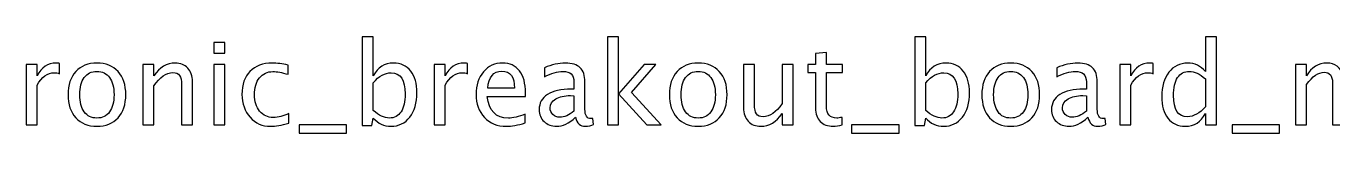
# Model space of a CAD drawing. Header units: centimetres. Extents: x -67 to 67, y -62 to 59.
# Drawn here: x -39.92 to -15.69, y -35.39 to -33.61 of the extents above; entities that cross this region are included whole.
import ezdxf

# ---------------------------------------------------------------- set-up
doc = ezdxf.new("R2010")
doc.units = ezdxf.units.CM
doc.header["$MEASUREMENT"] = 0
doc.layers.add('Layer 1', color=7, linetype='Continuous')

msp = doc.modelspace()

# ---------------------------------------------------------------- linework, layer by layer
at = {"layer": 'Layer 1'}
for points, knots in [([(-33.68805, -35.25072), (-33.68805, -35.25072), (-33.68805, -33.60607), (-33.68805, -33.60607), (-33.68805, -33.60607), (-33.68805, -33.60607), (-33.48485, -33.60607), (-33.48485, -33.60607), (-33.48485, -33.60607), (-33.48485, -33.60607), (-33.48485, -34.3282), (-33.48485, -34.3282), (-33.48485, -34.3282), (-33.40159, -34.17122), (-33.27636, -34.0929), (-33.10949, -34.0929), (-33.10949, -34.0929), (-32.97438, -34.0929), (-32.86819, -34.14194), (-32.79058, -34.24036), (-32.79058, -34.24036), (-32.71297, -34.33879), (-32.67416, -34.4732), (-32.67416, -34.64359), (-32.67416, -34.64359), (-32.67416, -34.82915), (-32.71826, -34.97908), (-32.8061, -35.09268), (-32.8061, -35.09268), (-32.89395, -35.20662), (-33.00966, -35.26342), (-33.15288, -35.26342), (-33.15288, -35.26342), (-33.28588, -35.26342), (-33.39665, -35.21262), (-33.48485, -35.11067), (-33.48485, -35.11067), (-33.48485, -35.11067), (-33.50954, -35.25072), (-33.50954, -35.25072), (-33.50954, -35.25072), (-33.50954, -35.25072), (-33.68805, -35.25072), (-33.68805, -35.25072)], [0, 0, 0, 0, 0.08333333, 0.08333333, 0.08333333, 0.08333333, 0.16666667, 0.16666667, 0.16666667, 0.16666667, 0.25, 0.25, 0.25, 0.25, 0.33333333, 0.33333333, 0.33333333, 0.33333333, 0.41666667, 0.41666667, 0.41666667, 0.41666667, 0.5, 0.5, 0.5, 0.5, 0.58333333, 0.58333333, 0.58333333, 0.58333333, 0.66666667, 0.66666667, 0.66666667, 0.66666667, 0.75, 0.75, 0.75, 0.75, 0.83333333, 0.83333333, 0.83333333, 0.83333333, 1, 1, 1, 1]), ([(-29.1418, -35.23802), (-29.1418, -35.23802), (-29.1418, -33.60607), (-29.1418, -33.60607), (-29.1418, -33.60607), (-29.1418, -33.60607), (-28.9386, -33.60607), (-28.9386, -33.60607), (-28.9386, -33.60607), (-28.9386, -33.60607), (-28.9386, -34.66052), (-28.9386, -34.66052), (-28.9386, -34.66052), (-28.9386, -34.66052), (-28.46235, -34.11618), (-28.46235, -34.11618), (-28.46235, -34.11618), (-28.46235, -34.11618), (-28.24292, -34.11618), (-28.24292, -34.11618), (-28.24292, -34.11618), (-28.24292, -34.11618), (-28.698, -34.63971), (-28.698, -34.63971), (-28.698, -34.63971), (-28.698, -34.63971), (-28.14767, -35.23802), (-28.14767, -35.23802), (-28.14767, -35.23802), (-28.14767, -35.23802), (-28.40943, -35.23802), (-28.40943, -35.23802), (-28.40943, -35.23802), (-28.40943, -35.23802), (-28.9386, -34.66264), (-28.9386, -34.66264), (-28.9386, -34.66264), (-28.9386, -34.66264), (-28.9386, -35.23802), (-28.9386, -35.23802), (-28.9386, -35.23802), (-28.9386, -35.23802), (-29.1418, -35.23802), (-29.1418, -35.23802)], [0, 0, 0, 0, 0.08333333, 0.08333333, 0.08333333, 0.08333333, 0.16666667, 0.16666667, 0.16666667, 0.16666667, 0.25, 0.25, 0.25, 0.25, 0.33333333, 0.33333333, 0.33333333, 0.33333333, 0.41666667, 0.41666667, 0.41666667, 0.41666667, 0.5, 0.5, 0.5, 0.5, 0.58333333, 0.58333333, 0.58333333, 0.58333333, 0.66666667, 0.66666667, 0.66666667, 0.66666667, 0.75, 0.75, 0.75, 0.75, 0.83333333, 0.83333333, 0.83333333, 0.83333333, 1, 1, 1, 1]), ([(-23.44055, -35.25072), (-23.44055, -35.25072), (-23.44055, -33.60607), (-23.44055, -33.60607), (-23.44055, -33.60607), (-23.44055, -33.60607), (-23.23735, -33.60607), (-23.23735, -33.60607), (-23.23735, -33.60607), (-23.23735, -33.60607), (-23.23735, -34.3282), (-23.23735, -34.3282), (-23.23735, -34.3282), (-23.15409, -34.17122), (-23.02886, -34.0929), (-22.86199, -34.0929), (-22.86199, -34.0929), (-22.72688, -34.0929), (-22.62069, -34.14194), (-22.54308, -34.24036), (-22.54308, -34.24036), (-22.46547, -34.33879), (-22.42666, -34.4732), (-22.42666, -34.64359), (-22.42666, -34.64359), (-22.42666, -34.82915), (-22.47076, -34.97908), (-22.5586, -35.09268), (-22.5586, -35.09268), (-22.64645, -35.20662), (-22.76216, -35.26342), (-22.90538, -35.26342), (-22.90538, -35.26342), (-23.03838, -35.26342), (-23.14915, -35.21262), (-23.23735, -35.11067), (-23.23735, -35.11067), (-23.23735, -35.11067), (-23.26204, -35.25072), (-23.26204, -35.25072), (-23.26204, -35.25072), (-23.26204, -35.25072), (-23.44055, -35.25072), (-23.44055, -35.25072)], [0, 0, 0, 0, 0.08333333, 0.08333333, 0.08333333, 0.08333333, 0.16666667, 0.16666667, 0.16666667, 0.16666667, 0.25, 0.25, 0.25, 0.25, 0.33333333, 0.33333333, 0.33333333, 0.33333333, 0.41666667, 0.41666667, 0.41666667, 0.41666667, 0.5, 0.5, 0.5, 0.5, 0.58333333, 0.58333333, 0.58333333, 0.58333333, 0.66666667, 0.66666667, 0.66666667, 0.66666667, 0.75, 0.75, 0.75, 0.75, 0.83333333, 0.83333333, 0.83333333, 0.83333333, 1, 1, 1, 1]), ([(-18.05152, -35.23802), (-18.05152, -35.23802), (-18.05152, -35.02741), (-18.05152, -35.02741), (-18.05152, -35.02741), (-18.13442, -35.18475), (-18.2593, -35.26342), (-18.42617, -35.26342), (-18.42617, -35.26342), (-18.56163, -35.26342), (-18.66817, -35.21438), (-18.74578, -35.11596), (-18.74578, -35.11596), (-18.82339, -35.01753), (-18.8622, -34.88312), (-18.8622, -34.71273), (-18.8622, -34.71273), (-18.8622, -34.52647), (-18.8181, -34.37654), (-18.73026, -34.26294), (-18.73026, -34.26294), (-18.64207, -34.1497), (-18.52635, -34.0929), (-18.38277, -34.0929), (-18.38277, -34.0929), (-18.24978, -34.0929), (-18.139, -34.1437), (-18.05152, -34.24565), (-18.05152, -34.24565), (-18.05152, -34.24565), (-18.05152, -33.60607), (-18.05152, -33.60607), (-18.05152, -33.60607), (-18.05152, -33.60607), (-17.84831, -33.60607), (-17.84831, -33.60607), (-17.84831, -33.60607), (-17.84831, -33.60607), (-17.84831, -35.23802), (-17.84831, -35.23802), (-17.84831, -35.23802), (-17.84831, -35.23802), (-18.05152, -35.23802), (-18.05152, -35.23802)], [0, 0, 0, 0, 0.08333333, 0.08333333, 0.08333333, 0.08333333, 0.16666667, 0.16666667, 0.16666667, 0.16666667, 0.25, 0.25, 0.25, 0.25, 0.33333333, 0.33333333, 0.33333333, 0.33333333, 0.41666667, 0.41666667, 0.41666667, 0.41666667, 0.5, 0.5, 0.5, 0.5, 0.58333333, 0.58333333, 0.58333333, 0.58333333, 0.66666667, 0.66666667, 0.66666667, 0.66666667, 0.75, 0.75, 0.75, 0.75, 0.83333333, 0.83333333, 0.83333333, 0.83333333, 1, 1, 1, 1]), ([(-36.4422, -33.91087), (-36.4422, -33.91087), (-36.4422, -33.70767), (-36.4422, -33.70767), (-36.4422, -33.70767), (-36.4422, -33.70767), (-36.239, -33.70767), (-36.239, -33.70767), (-36.239, -33.70767), (-36.239, -33.70767), (-36.239, -33.91087), (-36.239, -33.91087), (-36.239, -33.91087), (-36.239, -33.91087), (-36.4422, -33.91087), (-36.4422, -33.91087)], [0, 0, 0, 0, 0.2, 0.2, 0.2, 0.2, 0.4, 0.4, 0.4, 0.4, 0.6, 0.6, 0.6, 0.6, 1, 1, 1, 1]), ([(-24.78887, -35.23767), (-24.85166, -35.25495), (-24.90634, -35.26342), (-24.95256, -35.26342), (-24.95256, -35.26342), (-25.05627, -35.26342), (-25.13706, -35.23379), (-25.19492, -35.17452), (-25.19492, -35.17452), (-25.25313, -35.11525), (-25.28205, -35.03306), (-25.28205, -34.92758), (-25.28205, -34.92758), (-25.28205, -34.92758), (-25.28205, -34.26859), (-25.28205, -34.26859), (-25.28205, -34.26859), (-25.28205, -34.26859), (-25.42246, -34.26859), (-25.42246, -34.26859), (-25.42246, -34.26859), (-25.42246, -34.26859), (-25.42246, -34.11618), (-25.42246, -34.11618), (-25.42246, -34.11618), (-25.42246, -34.11618), (-25.28205, -34.11618), (-25.28205, -34.11618), (-25.28205, -34.11618), (-25.28205, -34.11618), (-25.28205, -33.91334), (-25.28205, -33.91334), (-25.28205, -33.91334), (-25.28205, -33.91334), (-25.07885, -33.89393), (-25.07885, -33.89393), (-25.07885, -33.89393), (-25.07885, -33.89393), (-25.07885, -34.11618), (-25.07885, -34.11618), (-25.07885, -34.11618), (-25.07885, -34.11618), (-24.78464, -34.11618), (-24.78464, -34.11618), (-24.78464, -34.11618), (-24.78464, -34.11618), (-24.78464, -34.26859), (-24.78464, -34.26859), (-24.78464, -34.26859), (-24.78464, -34.26859), (-25.07885, -34.26859), (-25.07885, -34.26859), (-25.07885, -34.26859), (-25.07885, -34.26859), (-25.07885, -34.89089), (-25.07885, -34.89089), (-25.07885, -34.89089), (-25.07885, -35.03764), (-25.015, -35.11102), (-24.88765, -35.11102), (-24.88765, -35.11102), (-24.86048, -35.11102), (-24.82767, -35.10643), (-24.78887, -35.09761), (-24.78887, -35.09761), (-24.78887, -35.09761), (-24.78887, -35.23767), (-24.78887, -35.23767)], [0, 0, 0, 0, 0.05555556, 0.05555556, 0.05555556, 0.05555556, 0.11111111, 0.11111111, 0.11111111, 0.11111111, 0.16666667, 0.16666667, 0.16666667, 0.16666667, 0.22222222, 0.22222222, 0.22222222, 0.22222222, 0.27777778, 0.27777778, 0.27777778, 0.27777778, 0.33333333, 0.33333333, 0.33333333, 0.33333333, 0.38888889, 0.38888889, 0.38888889, 0.38888889, 0.44444444, 0.44444444, 0.44444444, 0.44444444, 0.5, 0.5, 0.5, 0.5, 0.55555556, 0.55555556, 0.55555556, 0.55555556, 0.61111111, 0.61111111, 0.61111111, 0.61111111, 0.66666667, 0.66666667, 0.66666667, 0.66666667, 0.72222222, 0.72222222, 0.72222222, 0.72222222, 0.77777778, 0.77777778, 0.77777778, 0.77777778, 0.83333333, 0.83333333, 0.83333333, 0.83333333, 0.88888889, 0.88888889, 0.88888889, 0.88888889, 1, 1, 1, 1]), ([(-39.92236, -35.23802), (-39.92236, -35.23802), (-39.92236, -34.11618), (-39.92236, -34.11618), (-39.92236, -34.11618), (-39.92236, -34.11618), (-39.71916, -34.11618), (-39.71916, -34.11618), (-39.71916, -34.11618), (-39.71916, -34.11618), (-39.71916, -34.3282), (-39.71916, -34.3282), (-39.71916, -34.3282), (-39.63837, -34.17122), (-39.52125, -34.0929), (-39.36744, -34.0929), (-39.36744, -34.0929), (-39.34663, -34.0929), (-39.32475, -34.09467), (-39.30218, -34.09819), (-39.30218, -34.09819), (-39.30218, -34.09819), (-39.30218, -34.28834), (-39.30218, -34.28834), (-39.30218, -34.28834), (-39.33745, -34.2767), (-39.3685, -34.2707), (-39.39531, -34.2707), (-39.39531, -34.2707), (-39.52443, -34.2707), (-39.63238, -34.3469), (-39.71916, -34.49965), (-39.71916, -34.49965), (-39.71916, -34.49965), (-39.71916, -35.23802), (-39.71916, -35.23802), (-39.71916, -35.23802), (-39.71916, -35.23802), (-39.92236, -35.23802), (-39.92236, -35.23802)], [0, 0, 0, 0, 0.09090909, 0.09090909, 0.09090909, 0.09090909, 0.18181818, 0.18181818, 0.18181818, 0.18181818, 0.27272727, 0.27272727, 0.27272727, 0.27272727, 0.36363636, 0.36363636, 0.36363636, 0.36363636, 0.45454545, 0.45454545, 0.45454545, 0.45454545, 0.54545455, 0.54545455, 0.54545455, 0.54545455, 0.63636364, 0.63636364, 0.63636364, 0.63636364, 0.72727273, 0.72727273, 0.72727273, 0.72727273, 0.81818182, 0.81818182, 0.81818182, 0.81818182, 1, 1, 1, 1]), ([(-38.60967, -35.26342), (-38.77442, -35.26342), (-38.90495, -35.21086), (-39.0009, -35.10573), (-39.0009, -35.10573), (-39.09721, -35.0006), (-39.14519, -34.85772), (-39.14519, -34.67746), (-39.14519, -34.67746), (-39.14519, -34.49754), (-39.09721, -34.35502), (-39.0009, -34.25024), (-39.0009, -34.25024), (-38.90495, -34.14547), (-38.77442, -34.0929), (-38.60967, -34.0929), (-38.60967, -34.0929), (-38.44492, -34.0929), (-38.3144, -34.14547), (-38.21844, -34.25024), (-38.21844, -34.25024), (-38.12213, -34.35502), (-38.07415, -34.49754), (-38.07415, -34.67746), (-38.07415, -34.67746), (-38.07415, -34.85772), (-38.12213, -35.0006), (-38.21844, -35.10573), (-38.21844, -35.10573), (-38.3144, -35.21086), (-38.44492, -35.26342), (-38.60967, -35.26342)], [0, 0, 0, 0, 0.11111111, 0.11111111, 0.11111111, 0.11111111, 0.22222222, 0.22222222, 0.22222222, 0.22222222, 0.33333333, 0.33333333, 0.33333333, 0.33333333, 0.44444444, 0.44444444, 0.44444444, 0.44444444, 0.55555556, 0.55555556, 0.55555556, 0.55555556, 0.66666667, 0.66666667, 0.66666667, 0.66666667, 0.77777778, 0.77777778, 0.77777778, 0.77777778, 1, 1, 1, 1]), ([(-37.75595, -35.23802), (-37.75595, -35.23802), (-37.75595, -34.11618), (-37.75595, -34.11618), (-37.75595, -34.11618), (-37.75595, -34.11618), (-37.55275, -34.11618), (-37.55275, -34.11618), (-37.55275, -34.11618), (-37.55275, -34.11618), (-37.55275, -34.3282), (-37.55275, -34.3282), (-37.55275, -34.3282), (-37.44515, -34.17122), (-37.31321, -34.0929), (-37.15728, -34.0929), (-37.15728, -34.0929), (-37.05921, -34.0929), (-36.98125, -34.12359), (-36.92375, -34.18533), (-36.92375, -34.18533), (-36.86624, -34.24671), (-36.83731, -34.32962), (-36.83731, -34.43333), (-36.83731, -34.43333), (-36.83731, -34.43333), (-36.83731, -35.23802), (-36.83731, -35.23802), (-36.83731, -35.23802), (-36.83731, -35.23802), (-37.04052, -35.23802), (-37.04052, -35.23802), (-37.04052, -35.23802), (-37.04052, -35.23802), (-37.04052, -34.49965), (-37.04052, -34.49965), (-37.04052, -34.49965), (-37.04052, -34.4164), (-37.05286, -34.35713), (-37.0772, -34.32185), (-37.0772, -34.32185), (-37.1019, -34.28622), (-37.14247, -34.26859), (-37.19927, -34.26859), (-37.19927, -34.26859), (-37.32415, -34.26859), (-37.44198, -34.35008), (-37.55275, -34.51306), (-37.55275, -34.51306), (-37.55275, -34.51306), (-37.55275, -35.23802), (-37.55275, -35.23802), (-37.55275, -35.23802), (-37.55275, -35.23802), (-37.75595, -35.23802), (-37.75595, -35.23802)], [0, 0, 0, 0, 0.06666667, 0.06666667, 0.06666667, 0.06666667, 0.13333333, 0.13333333, 0.13333333, 0.13333333, 0.2, 0.2, 0.2, 0.2, 0.26666667, 0.26666667, 0.26666667, 0.26666667, 0.33333333, 0.33333333, 0.33333333, 0.33333333, 0.4, 0.4, 0.4, 0.4, 0.46666667, 0.46666667, 0.46666667, 0.46666667, 0.53333333, 0.53333333, 0.53333333, 0.53333333, 0.6, 0.6, 0.6, 0.6, 0.66666667, 0.66666667, 0.66666667, 0.66666667, 0.73333333, 0.73333333, 0.73333333, 0.73333333, 0.8, 0.8, 0.8, 0.8, 0.86666667, 0.86666667, 0.86666667, 0.86666667, 1, 1, 1, 1]), ([(-36.4422, -35.23802), (-36.4422, -35.23802), (-36.4422, -34.11618), (-36.4422, -34.11618), (-36.4422, -34.11618), (-36.4422, -34.11618), (-36.239, -34.11618), (-36.239, -34.11618), (-36.239, -34.11618), (-36.239, -34.11618), (-36.239, -35.23802), (-36.239, -35.23802), (-36.239, -35.23802), (-36.239, -35.23802), (-36.4422, -35.23802), (-36.4422, -35.23802)], [0, 0, 0, 0, 0.2, 0.2, 0.2, 0.2, 0.4, 0.4, 0.4, 0.4, 0.6, 0.6, 0.6, 0.6, 1, 1, 1, 1]), ([(-35.05155, -35.20415), (-35.18313, -35.24366), (-35.29673, -35.26342), (-35.39233, -35.26342), (-35.39233, -35.26342), (-35.54402, -35.26342), (-35.66961, -35.20733), (-35.76945, -35.0955), (-35.76945, -35.0955), (-35.86929, -34.98331), (-35.91938, -34.84185), (-35.91938, -34.67146), (-35.91938, -34.67146), (-35.91938, -34.48942), (-35.86999, -34.34725), (-35.77121, -34.24565), (-35.77121, -34.24565), (-35.67243, -34.1437), (-35.5345, -34.0929), (-35.3574, -34.0929), (-35.3574, -34.0929), (-35.27027, -34.0929), (-35.1722, -34.1049), (-35.06425, -34.12888), (-35.06425, -34.12888), (-35.06425, -34.12888), (-35.06425, -34.30034), (-35.06425, -34.30034), (-35.06425, -34.30034), (-35.1789, -34.26647), (-35.27238, -34.24954), (-35.34435, -34.24954), (-35.34435, -34.24954), (-35.44877, -34.24954), (-35.53238, -34.28869), (-35.59482, -34.36666), (-35.59482, -34.36666), (-35.65727, -34.44462), (-35.68866, -34.54869), (-35.68866, -34.67851), (-35.68866, -34.67851), (-35.68866, -34.80446), (-35.65621, -34.90606), (-35.59165, -34.98402), (-35.59165, -34.98402), (-35.52709, -35.06163), (-35.44278, -35.10044), (-35.338, -35.10044), (-35.338, -35.10044), (-35.24522, -35.10044), (-35.14997, -35.07645), (-35.05155, -35.02847), (-35.05155, -35.02847), (-35.05155, -35.02847), (-35.05155, -35.20415), (-35.05155, -35.20415)], [0, 0, 0, 0, 0.06666667, 0.06666667, 0.06666667, 0.06666667, 0.13333333, 0.13333333, 0.13333333, 0.13333333, 0.2, 0.2, 0.2, 0.2, 0.26666667, 0.26666667, 0.26666667, 0.26666667, 0.33333333, 0.33333333, 0.33333333, 0.33333333, 0.4, 0.4, 0.4, 0.4, 0.46666667, 0.46666667, 0.46666667, 0.46666667, 0.53333333, 0.53333333, 0.53333333, 0.53333333, 0.6, 0.6, 0.6, 0.6, 0.66666667, 0.66666667, 0.66666667, 0.66666667, 0.73333333, 0.73333333, 0.73333333, 0.73333333, 0.8, 0.8, 0.8, 0.8, 0.86666667, 0.86666667, 0.86666667, 0.86666667, 1, 1, 1, 1]), ([(-32.35596, -35.23802), (-32.35596, -35.23802), (-32.35596, -34.11618), (-32.35596, -34.11618), (-32.35596, -34.11618), (-32.35596, -34.11618), (-32.15276, -34.11618), (-32.15276, -34.11618), (-32.15276, -34.11618), (-32.15276, -34.11618), (-32.15276, -34.3282), (-32.15276, -34.3282), (-32.15276, -34.3282), (-32.07197, -34.17122), (-31.95485, -34.0929), (-31.80104, -34.0929), (-31.80104, -34.0929), (-31.78023, -34.0929), (-31.75835, -34.09467), (-31.73578, -34.09819), (-31.73578, -34.09819), (-31.73578, -34.09819), (-31.73578, -34.28834), (-31.73578, -34.28834), (-31.73578, -34.28834), (-31.77105, -34.2767), (-31.8021, -34.2707), (-31.82891, -34.2707), (-31.82891, -34.2707), (-31.95803, -34.2707), (-32.06598, -34.3469), (-32.15276, -34.49965), (-32.15276, -34.49965), (-32.15276, -34.49965), (-32.15276, -35.23802), (-32.15276, -35.23802), (-32.15276, -35.23802), (-32.15276, -35.23802), (-32.35596, -35.23802), (-32.35596, -35.23802)], [0, 0, 0, 0, 0.09090909, 0.09090909, 0.09090909, 0.09090909, 0.18181818, 0.18181818, 0.18181818, 0.18181818, 0.27272727, 0.27272727, 0.27272727, 0.27272727, 0.36363636, 0.36363636, 0.36363636, 0.36363636, 0.45454545, 0.45454545, 0.45454545, 0.45454545, 0.54545455, 0.54545455, 0.54545455, 0.54545455, 0.63636364, 0.63636364, 0.63636364, 0.63636364, 0.72727273, 0.72727273, 0.72727273, 0.72727273, 0.81818182, 0.81818182, 0.81818182, 0.81818182, 1, 1, 1, 1]), ([(-30.66651, -35.20204), (-30.80303, -35.24296), (-30.9198, -35.26342), (-31.01717, -35.26342), (-31.01717, -35.26342), (-31.18333, -35.26342), (-31.31844, -35.20839), (-31.42251, -35.09867), (-31.42251, -35.09867), (-31.52658, -34.98896), (-31.57879, -34.84679), (-31.57879, -34.67181), (-31.57879, -34.67181), (-31.57879, -34.50212), (-31.53293, -34.36278), (-31.44085, -34.25377), (-31.44085, -34.25377), (-31.34878, -34.14511), (-31.23095, -34.09078), (-31.08737, -34.09078), (-31.08737, -34.09078), (-30.95155, -34.09078), (-30.84642, -34.13912), (-30.77234, -34.23578), (-30.77234, -34.23578), (-30.69826, -34.33244), (-30.66121, -34.46932), (-30.66121, -34.64676), (-30.66121, -34.64676), (-30.66121, -34.64676), (-30.66227, -34.70885), (-30.66227, -34.70885), (-30.66227, -34.70885), (-30.66227, -34.70885), (-31.37136, -34.70885), (-31.37136, -34.70885), (-31.37136, -34.70885), (-31.34172, -34.97696), (-31.21084, -35.11102), (-30.97907, -35.11102), (-30.97907, -35.11102), (-30.89405, -35.11102), (-30.78998, -35.08703), (-30.66651, -35.03905), (-30.66651, -35.03905), (-30.66651, -35.03905), (-30.66651, -35.20204), (-30.66651, -35.20204)], [0, 0, 0, 0, 0.07692308, 0.07692308, 0.07692308, 0.07692308, 0.15384615, 0.15384615, 0.15384615, 0.15384615, 0.23076923, 0.23076923, 0.23076923, 0.23076923, 0.30769231, 0.30769231, 0.30769231, 0.30769231, 0.38461538, 0.38461538, 0.38461538, 0.38461538, 0.46153846, 0.46153846, 0.46153846, 0.46153846, 0.53846154, 0.53846154, 0.53846154, 0.53846154, 0.61538462, 0.61538462, 0.61538462, 0.61538462, 0.69230769, 0.69230769, 0.69230769, 0.69230769, 0.76923077, 0.76923077, 0.76923077, 0.76923077, 0.84615385, 0.84615385, 0.84615385, 0.84615385, 1, 1, 1, 1]), ([(-29.73235, -35.09514), (-29.85441, -35.20733), (-29.97188, -35.26342), (-30.08477, -35.26342), (-30.08477, -35.26342), (-30.17755, -35.26342), (-30.25481, -35.23449), (-30.31584, -35.17628), (-30.31584, -35.17628), (-30.37722, -35.11808), (-30.40792, -35.0447), (-30.40792, -34.95615), (-30.40792, -34.95615), (-30.40792, -34.83374), (-30.35641, -34.73954), (-30.2534, -34.67393), (-30.2534, -34.67393), (-30.15039, -34.60831), (-30.00257, -34.5755), (-29.80996, -34.5755), (-29.80996, -34.5755), (-29.80996, -34.5755), (-29.76233, -34.5755), (-29.76233, -34.5755), (-29.76233, -34.5755), (-29.76233, -34.5755), (-29.76233, -34.44039), (-29.76233, -34.44039), (-29.76233, -34.44039), (-29.76233, -34.31021), (-29.83007, -34.2453), (-29.96589, -34.2453), (-29.96589, -34.2453), (-30.07101, -34.2453), (-30.18602, -34.27846), (-30.31055, -34.34479), (-30.31055, -34.34479), (-30.31055, -34.34479), (-30.31055, -34.17757), (-30.31055, -34.17757), (-30.31055, -34.17757), (-30.17367, -34.12112), (-30.04455, -34.0929), (-29.92355, -34.0929), (-29.92355, -34.0929), (-29.79902, -34.0929), (-29.70695, -34.12112), (-29.64803, -34.17792), (-29.64803, -34.17792), (-29.58877, -34.23472), (-29.55913, -34.32221), (-29.55913, -34.44039), (-29.55913, -34.44039), (-29.55913, -34.44039), (-29.55913, -34.94733), (-29.55913, -34.94733), (-29.55913, -34.94733), (-29.55913, -35.06339), (-29.5235, -35.1216), (-29.45189, -35.1216), (-29.45189, -35.1216), (-29.44307, -35.1216), (-29.43001, -35.12019), (-29.41273, -35.11737), (-29.41273, -35.11737), (-29.41273, -35.11737), (-29.39826, -35.23026), (-29.39826, -35.23026), (-29.39826, -35.23026), (-29.44448, -35.25248), (-29.49528, -35.26342), (-29.55102, -35.26342), (-29.55102, -35.26342), (-29.64592, -35.26342), (-29.70624, -35.20733), (-29.73235, -35.09514)], [0, 0, 0, 0, 0.05, 0.05, 0.05, 0.05, 0.1, 0.1, 0.1, 0.1, 0.15, 0.15, 0.15, 0.15, 0.2, 0.2, 0.2, 0.2, 0.25, 0.25, 0.25, 0.25, 0.3, 0.3, 0.3, 0.3, 0.35, 0.35, 0.35, 0.35, 0.4, 0.4, 0.4, 0.4, 0.45, 0.45, 0.45, 0.45, 0.5, 0.5, 0.5, 0.5, 0.55, 0.55, 0.55, 0.55, 0.6, 0.6, 0.6, 0.6, 0.65, 0.65, 0.65, 0.65, 0.7, 0.7, 0.7, 0.7, 0.75, 0.75, 0.75, 0.75, 0.8, 0.8, 0.8, 0.8, 0.85, 0.85, 0.85, 0.85, 0.9, 0.9, 0.9, 0.9, 1, 1, 1, 1]), ([(-27.45799, -35.26342), (-27.62274, -35.26342), (-27.75327, -35.21086), (-27.84922, -35.10573), (-27.84922, -35.10573), (-27.94553, -35.0006), (-27.99351, -34.85772), (-27.99351, -34.67746), (-27.99351, -34.67746), (-27.99351, -34.49754), (-27.94553, -34.35502), (-27.84922, -34.25024), (-27.84922, -34.25024), (-27.75327, -34.14547), (-27.62274, -34.0929), (-27.45799, -34.0929), (-27.45799, -34.0929), (-27.29324, -34.0929), (-27.16272, -34.14547), (-27.06676, -34.25024), (-27.06676, -34.25024), (-26.97045, -34.35502), (-26.92247, -34.49754), (-26.92247, -34.67746), (-26.92247, -34.67746), (-26.92247, -34.85772), (-26.97045, -35.0006), (-27.06676, -35.10573), (-27.06676, -35.10573), (-27.16272, -35.21086), (-27.29324, -35.26342), (-27.45799, -35.26342)], [0, 0, 0, 0, 0.11111111, 0.11111111, 0.11111111, 0.11111111, 0.22222222, 0.22222222, 0.22222222, 0.22222222, 0.33333333, 0.33333333, 0.33333333, 0.33333333, 0.44444444, 0.44444444, 0.44444444, 0.44444444, 0.55555556, 0.55555556, 0.55555556, 0.55555556, 0.66666667, 0.66666667, 0.66666667, 0.66666667, 0.77777778, 0.77777778, 0.77777778, 0.77777778, 1, 1, 1, 1]), ([(-25.90154, -35.23802), (-25.90154, -35.23802), (-25.90154, -35.02706), (-25.90154, -35.02706), (-25.90154, -35.02706), (-26.00984, -35.18475), (-26.14142, -35.26342), (-26.29594, -35.26342), (-26.29594, -35.26342), (-26.39401, -35.26342), (-26.47198, -35.23273), (-26.52983, -35.17099), (-26.52983, -35.17099), (-26.58804, -35.10926), (-26.61697, -35.02635), (-26.61697, -34.92158), (-26.61697, -34.92158), (-26.61697, -34.92158), (-26.61697, -34.11618), (-26.61697, -34.11618), (-26.61697, -34.11618), (-26.61697, -34.11618), (-26.41377, -34.11618), (-26.41377, -34.11618), (-26.41377, -34.11618), (-26.41377, -34.11618), (-26.41377, -34.85526), (-26.41377, -34.85526), (-26.41377, -34.85526), (-26.41377, -34.93957), (-26.40142, -34.99919), (-26.37708, -35.03447), (-26.37708, -35.03447), (-26.35239, -35.0701), (-26.31146, -35.08774), (-26.25396, -35.08774), (-26.25396, -35.08774), (-26.12978, -35.08774), (-26.01195, -35.00624), (-25.90154, -34.84291), (-25.90154, -34.84291), (-25.90154, -34.84291), (-25.90154, -34.11618), (-25.90154, -34.11618), (-25.90154, -34.11618), (-25.90154, -34.11618), (-25.69833, -34.11618), (-25.69833, -34.11618), (-25.69833, -34.11618), (-25.69833, -34.11618), (-25.69833, -35.23802), (-25.69833, -35.23802), (-25.69833, -35.23802), (-25.69833, -35.23802), (-25.90154, -35.23802), (-25.90154, -35.23802)], [0, 0, 0, 0, 0.06666667, 0.06666667, 0.06666667, 0.06666667, 0.13333333, 0.13333333, 0.13333333, 0.13333333, 0.2, 0.2, 0.2, 0.2, 0.26666667, 0.26666667, 0.26666667, 0.26666667, 0.33333333, 0.33333333, 0.33333333, 0.33333333, 0.4, 0.4, 0.4, 0.4, 0.46666667, 0.46666667, 0.46666667, 0.46666667, 0.53333333, 0.53333333, 0.53333333, 0.53333333, 0.6, 0.6, 0.6, 0.6, 0.66666667, 0.66666667, 0.66666667, 0.66666667, 0.73333333, 0.73333333, 0.73333333, 0.73333333, 0.8, 0.8, 0.8, 0.8, 0.86666667, 0.86666667, 0.86666667, 0.86666667, 1, 1, 1, 1]), ([(-21.66184, -35.26342), (-21.82659, -35.26342), (-21.95712, -35.21086), (-22.05307, -35.10573), (-22.05307, -35.10573), (-22.14938, -35.0006), (-22.19736, -34.85772), (-22.19736, -34.67746), (-22.19736, -34.67746), (-22.19736, -34.49754), (-22.14938, -34.35502), (-22.05307, -34.25024), (-22.05307, -34.25024), (-21.95712, -34.14547), (-21.82659, -34.0929), (-21.66184, -34.0929), (-21.66184, -34.0929), (-21.49709, -34.0929), (-21.36657, -34.14547), (-21.27061, -34.25024), (-21.27061, -34.25024), (-21.1743, -34.35502), (-21.12632, -34.49754), (-21.12632, -34.67746), (-21.12632, -34.67746), (-21.12632, -34.85772), (-21.1743, -35.0006), (-21.27061, -35.10573), (-21.27061, -35.10573), (-21.36657, -35.21086), (-21.49709, -35.26342), (-21.66184, -35.26342)], [0, 0, 0, 0, 0.11111111, 0.11111111, 0.11111111, 0.11111111, 0.22222222, 0.22222222, 0.22222222, 0.22222222, 0.33333333, 0.33333333, 0.33333333, 0.33333333, 0.44444444, 0.44444444, 0.44444444, 0.44444444, 0.55555556, 0.55555556, 0.55555556, 0.55555556, 0.66666667, 0.66666667, 0.66666667, 0.66666667, 0.77777778, 0.77777778, 0.77777778, 0.77777778, 1, 1, 1, 1]), ([(-20.22992, -35.09514), (-20.35198, -35.20733), (-20.46945, -35.26342), (-20.58234, -35.26342), (-20.58234, -35.26342), (-20.67512, -35.26342), (-20.75238, -35.23449), (-20.81341, -35.17628), (-20.81341, -35.17628), (-20.87479, -35.11808), (-20.90549, -35.0447), (-20.90549, -34.95615), (-20.90549, -34.95615), (-20.90549, -34.83374), (-20.85398, -34.73954), (-20.75097, -34.67393), (-20.75097, -34.67393), (-20.64796, -34.60831), (-20.50014, -34.5755), (-20.30753, -34.5755), (-20.30753, -34.5755), (-20.30753, -34.5755), (-20.2599, -34.5755), (-20.2599, -34.5755), (-20.2599, -34.5755), (-20.2599, -34.5755), (-20.2599, -34.44039), (-20.2599, -34.44039), (-20.2599, -34.44039), (-20.2599, -34.31021), (-20.32764, -34.2453), (-20.46346, -34.2453), (-20.46346, -34.2453), (-20.56858, -34.2453), (-20.68359, -34.27846), (-20.80812, -34.34479), (-20.80812, -34.34479), (-20.80812, -34.34479), (-20.80812, -34.17757), (-20.80812, -34.17757), (-20.80812, -34.17757), (-20.67124, -34.12112), (-20.54212, -34.0929), (-20.42112, -34.0929), (-20.42112, -34.0929), (-20.29659, -34.0929), (-20.20452, -34.12112), (-20.1456, -34.17792), (-20.1456, -34.17792), (-20.08634, -34.23472), (-20.0567, -34.32221), (-20.0567, -34.44039), (-20.0567, -34.44039), (-20.0567, -34.44039), (-20.0567, -34.94733), (-20.0567, -34.94733), (-20.0567, -34.94733), (-20.0567, -35.06339), (-20.02107, -35.1216), (-19.94946, -35.1216), (-19.94946, -35.1216), (-19.94064, -35.1216), (-19.92758, -35.12019), (-19.9103, -35.11737), (-19.9103, -35.11737), (-19.9103, -35.11737), (-19.89583, -35.23026), (-19.89583, -35.23026), (-19.89583, -35.23026), (-19.94205, -35.25248), (-19.99285, -35.26342), (-20.04859, -35.26342), (-20.04859, -35.26342), (-20.14349, -35.26342), (-20.20381, -35.20733), (-20.22992, -35.09514)], [0, 0, 0, 0, 0.05, 0.05, 0.05, 0.05, 0.1, 0.1, 0.1, 0.1, 0.15, 0.15, 0.15, 0.15, 0.2, 0.2, 0.2, 0.2, 0.25, 0.25, 0.25, 0.25, 0.3, 0.3, 0.3, 0.3, 0.35, 0.35, 0.35, 0.35, 0.4, 0.4, 0.4, 0.4, 0.45, 0.45, 0.45, 0.45, 0.5, 0.5, 0.5, 0.5, 0.55, 0.55, 0.55, 0.55, 0.6, 0.6, 0.6, 0.6, 0.65, 0.65, 0.65, 0.65, 0.7, 0.7, 0.7, 0.7, 0.75, 0.75, 0.75, 0.75, 0.8, 0.8, 0.8, 0.8, 0.85, 0.85, 0.85, 0.85, 0.9, 0.9, 0.9, 0.9, 1, 1, 1, 1]), ([(-19.63937, -35.23802), (-19.63937, -35.23802), (-19.63937, -34.11618), (-19.63937, -34.11618), (-19.63937, -34.11618), (-19.63937, -34.11618), (-19.43617, -34.11618), (-19.43617, -34.11618), (-19.43617, -34.11618), (-19.43617, -34.11618), (-19.43617, -34.3282), (-19.43617, -34.3282), (-19.43617, -34.3282), (-19.35538, -34.17122), (-19.23826, -34.0929), (-19.08445, -34.0929), (-19.08445, -34.0929), (-19.06364, -34.0929), (-19.04176, -34.09467), (-19.01919, -34.09819), (-19.01919, -34.09819), (-19.01919, -34.09819), (-19.01919, -34.28834), (-19.01919, -34.28834), (-19.01919, -34.28834), (-19.05446, -34.2767), (-19.08551, -34.2707), (-19.11232, -34.2707), (-19.11232, -34.2707), (-19.24144, -34.2707), (-19.34939, -34.3469), (-19.43617, -34.49965), (-19.43617, -34.49965), (-19.43617, -34.49965), (-19.43617, -35.23802), (-19.43617, -35.23802), (-19.43617, -35.23802), (-19.43617, -35.23802), (-19.63937, -35.23802), (-19.63937, -35.23802)], [0, 0, 0, 0, 0.09090909, 0.09090909, 0.09090909, 0.09090909, 0.18181818, 0.18181818, 0.18181818, 0.18181818, 0.27272727, 0.27272727, 0.27272727, 0.27272727, 0.36363636, 0.36363636, 0.36363636, 0.36363636, 0.45454545, 0.45454545, 0.45454545, 0.45454545, 0.54545455, 0.54545455, 0.54545455, 0.54545455, 0.63636364, 0.63636364, 0.63636364, 0.63636364, 0.72727273, 0.72727273, 0.72727273, 0.72727273, 0.81818182, 0.81818182, 0.81818182, 0.81818182, 1, 1, 1, 1]), ([(-16.38287, -35.23802), (-16.38287, -35.23802), (-16.38287, -34.11618), (-16.38287, -34.11618), (-16.38287, -34.11618), (-16.38287, -34.11618), (-16.17967, -34.11618), (-16.17967, -34.11618), (-16.17967, -34.11618), (-16.17967, -34.11618), (-16.17967, -34.3282), (-16.17967, -34.3282), (-16.17967, -34.3282), (-16.08054, -34.17122), (-15.95354, -34.0929), (-15.79796, -34.0929), (-15.79796, -34.0929), (-15.64803, -34.0929), (-15.54608, -34.17122), (-15.49175, -34.3282), (-15.49175, -34.3282), (-15.39544, -34.16981), (-15.26985, -34.09078), (-15.11569, -34.09078), (-15.11569, -34.09078), (-15.01726, -34.09078), (-14.94071, -34.11971), (-14.88603, -34.17792), (-14.88603, -34.17792), (-14.83135, -34.23613), (-14.80383, -34.31762), (-14.80383, -34.4224), (-14.80383, -34.4224), (-14.80383, -34.4224), (-14.80383, -35.23802), (-14.80383, -35.23802), (-14.80383, -35.23802), (-14.80383, -35.23802), (-15.00703, -35.23802), (-15.00703, -35.23802), (-15.00703, -35.23802), (-15.00703, -35.23802), (-15.00703, -34.45591), (-15.00703, -34.45591), (-15.00703, -34.45591), (-15.00703, -34.3282), (-15.05783, -34.26435), (-15.15943, -34.26435), (-15.15943, -34.26435), (-15.26492, -34.26435), (-15.37569, -34.33879), (-15.49175, -34.48801), (-15.49175, -34.48801), (-15.49175, -34.48801), (-15.49175, -35.23802), (-15.49175, -35.23802), (-15.49175, -35.23802), (-15.49175, -35.23802), (-15.69495, -35.23802), (-15.69495, -35.23802), (-15.69495, -35.23802), (-15.69495, -35.23802), (-15.69495, -34.4552), (-15.69495, -34.4552), (-15.69495, -34.4552), (-15.69495, -34.32644), (-15.74646, -34.26224), (-15.84982, -34.26224), (-15.84982, -34.26224), (-15.95248, -34.26224), (-16.06255, -34.33702), (-16.17967, -34.48695), (-16.17967, -34.48695), (-16.17967, -34.48695), (-16.17967, -35.23802), (-16.17967, -35.23802), (-16.17967, -35.23802), (-16.17967, -35.23802), (-16.38287, -35.23802), (-16.38287, -35.23802)], [0, 0, 0, 0, 0.04761905, 0.04761905, 0.04761905, 0.04761905, 0.0952381, 0.0952381, 0.0952381, 0.0952381, 0.14285714, 0.14285714, 0.14285714, 0.14285714, 0.19047619, 0.19047619, 0.19047619, 0.19047619, 0.23809524, 0.23809524, 0.23809524, 0.23809524, 0.28571429, 0.28571429, 0.28571429, 0.28571429, 0.33333333, 0.33333333, 0.33333333, 0.33333333, 0.38095238, 0.38095238, 0.38095238, 0.38095238, 0.42857143, 0.42857143, 0.42857143, 0.42857143, 0.47619048, 0.47619048, 0.47619048, 0.47619048, 0.52380952, 0.52380952, 0.52380952, 0.52380952, 0.57142857, 0.57142857, 0.57142857, 0.57142857, 0.61904762, 0.61904762, 0.61904762, 0.61904762, 0.66666667, 0.66666667, 0.66666667, 0.66666667, 0.71428571, 0.71428571, 0.71428571, 0.71428571, 0.76190476, 0.76190476, 0.76190476, 0.76190476, 0.80952381, 0.80952381, 0.80952381, 0.80952381, 0.85714286, 0.85714286, 0.85714286, 0.85714286, 0.9047619, 0.9047619, 0.9047619, 0.9047619, 1, 1, 1, 1]), ([(-38.61003, -35.11102), (-38.50948, -35.11102), (-38.43117, -35.07327), (-38.37543, -34.99743), (-38.37543, -34.99743), (-38.32004, -34.92193), (-38.29217, -34.81504), (-38.29217, -34.67746), (-38.29217, -34.67746), (-38.29217, -34.54022), (-38.32004, -34.43369), (-38.37543, -34.35819), (-38.37543, -34.35819), (-38.43117, -34.28305), (-38.50948, -34.2453), (-38.61003, -34.2453), (-38.61003, -34.2453), (-38.71092, -34.2453), (-38.78924, -34.28305), (-38.84427, -34.35819), (-38.84427, -34.35819), (-38.89966, -34.43369), (-38.92717, -34.54022), (-38.92717, -34.67746), (-38.92717, -34.67746), (-38.92717, -34.81504), (-38.89966, -34.92193), (-38.84427, -34.99743), (-38.84427, -34.99743), (-38.78924, -35.07327), (-38.71092, -35.11102), (-38.61003, -35.11102)], [0, 0, 0, 0, 0.11111111, 0.11111111, 0.11111111, 0.11111111, 0.22222222, 0.22222222, 0.22222222, 0.22222222, 0.33333333, 0.33333333, 0.33333333, 0.33333333, 0.44444444, 0.44444444, 0.44444444, 0.44444444, 0.55555556, 0.55555556, 0.55555556, 0.55555556, 0.66666667, 0.66666667, 0.66666667, 0.66666667, 0.77777778, 0.77777778, 0.77777778, 0.77777778, 1, 1, 1, 1]), ([(-33.48485, -34.97061), (-33.38007, -35.0641), (-33.28024, -35.11102), (-33.18534, -35.11102), (-33.18534, -35.11102), (-33.09185, -35.11102), (-33.01953, -35.07186), (-32.96873, -34.9939), (-32.96873, -34.9939), (-32.91758, -34.91593), (-32.89218, -34.80622), (-32.89218, -34.6644), (-32.89218, -34.6644), (-32.89218, -34.40194), (-32.97897, -34.2707), (-33.15253, -34.2707), (-33.15253, -34.2707), (-33.26613, -34.2707), (-33.3769, -34.33209), (-33.48485, -34.4552), (-33.48485, -34.4552), (-33.48485, -34.4552), (-33.48485, -34.97061), (-33.48485, -34.97061)], [0, 0, 0, 0, 0.14285714, 0.14285714, 0.14285714, 0.14285714, 0.28571429, 0.28571429, 0.28571429, 0.28571429, 0.42857143, 0.42857143, 0.42857143, 0.42857143, 0.57142857, 0.57142857, 0.57142857, 0.57142857, 0.71428571, 0.71428571, 0.71428571, 0.71428571, 1, 1, 1, 1]), ([(-31.36077, -34.55645), (-31.36077, -34.55645), (-30.86547, -34.55645), (-30.86547, -34.55645), (-30.86547, -34.55645), (-30.86547, -34.34761), (-30.94344, -34.24319), (-31.09901, -34.24319), (-31.09901, -34.24319), (-31.25564, -34.24319), (-31.34278, -34.34761), (-31.36077, -34.55645)], [0, 0, 0, 0, 0.25, 0.25, 0.25, 0.25, 0.5, 0.5, 0.5, 0.5, 1, 1, 1, 1]), ([(-27.45835, -35.11102), (-27.3578, -35.11102), (-27.27949, -35.07327), (-27.22375, -34.99743), (-27.22375, -34.99743), (-27.16836, -34.92193), (-27.14049, -34.81504), (-27.14049, -34.67746), (-27.14049, -34.67746), (-27.14049, -34.54022), (-27.16836, -34.43369), (-27.22375, -34.35819), (-27.22375, -34.35819), (-27.27949, -34.28305), (-27.3578, -34.2453), (-27.45835, -34.2453), (-27.45835, -34.2453), (-27.55924, -34.2453), (-27.63756, -34.28305), (-27.69259, -34.35819), (-27.69259, -34.35819), (-27.74798, -34.43369), (-27.77549, -34.54022), (-27.77549, -34.67746), (-27.77549, -34.67746), (-27.77549, -34.81504), (-27.74798, -34.92193), (-27.69259, -34.99743), (-27.69259, -34.99743), (-27.63756, -35.07327), (-27.55924, -35.11102), (-27.45835, -35.11102)], [0, 0, 0, 0, 0.11111111, 0.11111111, 0.11111111, 0.11111111, 0.22222222, 0.22222222, 0.22222222, 0.22222222, 0.33333333, 0.33333333, 0.33333333, 0.33333333, 0.44444444, 0.44444444, 0.44444444, 0.44444444, 0.55555556, 0.55555556, 0.55555556, 0.55555556, 0.66666667, 0.66666667, 0.66666667, 0.66666667, 0.77777778, 0.77777778, 0.77777778, 0.77777778, 1, 1, 1, 1]), ([(-23.23735, -34.97061), (-23.13257, -35.0641), (-23.03274, -35.11102), (-22.93784, -35.11102), (-22.93784, -35.11102), (-22.84435, -35.11102), (-22.77203, -35.07186), (-22.72123, -34.9939), (-22.72123, -34.9939), (-22.67008, -34.91593), (-22.64468, -34.80622), (-22.64468, -34.6644), (-22.64468, -34.6644), (-22.64468, -34.40194), (-22.73147, -34.2707), (-22.90503, -34.2707), (-22.90503, -34.2707), (-23.01863, -34.2707), (-23.1294, -34.33209), (-23.23735, -34.4552), (-23.23735, -34.4552), (-23.23735, -34.4552), (-23.23735, -34.97061), (-23.23735, -34.97061)], [0, 0, 0, 0, 0.14285714, 0.14285714, 0.14285714, 0.14285714, 0.28571429, 0.28571429, 0.28571429, 0.28571429, 0.42857143, 0.42857143, 0.42857143, 0.42857143, 0.57142857, 0.57142857, 0.57142857, 0.57142857, 0.71428571, 0.71428571, 0.71428571, 0.71428571, 1, 1, 1, 1]), ([(-21.6622, -35.11102), (-21.56165, -35.11102), (-21.48334, -35.07327), (-21.4276, -34.99743), (-21.4276, -34.99743), (-21.37221, -34.92193), (-21.34434, -34.81504), (-21.34434, -34.67746), (-21.34434, -34.67746), (-21.34434, -34.54022), (-21.37221, -34.43369), (-21.4276, -34.35819), (-21.4276, -34.35819), (-21.48334, -34.28305), (-21.56165, -34.2453), (-21.6622, -34.2453), (-21.6622, -34.2453), (-21.76309, -34.2453), (-21.84141, -34.28305), (-21.89644, -34.35819), (-21.89644, -34.35819), (-21.95183, -34.43369), (-21.97934, -34.54022), (-21.97934, -34.67746), (-21.97934, -34.67746), (-21.97934, -34.81504), (-21.95183, -34.92193), (-21.89644, -34.99743), (-21.89644, -34.99743), (-21.84141, -35.07327), (-21.76309, -35.11102), (-21.6622, -35.11102)], [0, 0, 0, 0, 0.11111111, 0.11111111, 0.11111111, 0.11111111, 0.22222222, 0.22222222, 0.22222222, 0.22222222, 0.33333333, 0.33333333, 0.33333333, 0.33333333, 0.44444444, 0.44444444, 0.44444444, 0.44444444, 0.55555556, 0.55555556, 0.55555556, 0.55555556, 0.66666667, 0.66666667, 0.66666667, 0.66666667, 0.77777778, 0.77777778, 0.77777778, 0.77777778, 1, 1, 1, 1]), ([(-18.05152, -34.38465), (-18.157, -34.29187), (-18.25683, -34.2453), (-18.35138, -34.2453), (-18.35138, -34.2453), (-18.44451, -34.2453), (-18.51648, -34.28411), (-18.56763, -34.36207), (-18.56763, -34.36207), (-18.61878, -34.43968), (-18.64418, -34.54975), (-18.64418, -34.69227), (-18.64418, -34.69227), (-18.64418, -34.95439), (-18.5574, -35.08562), (-18.38348, -35.08562), (-18.38348, -35.08562), (-18.27059, -35.08562), (-18.15982, -35.02388), (-18.05152, -34.90076), (-18.05152, -34.90076), (-18.05152, -34.90076), (-18.05152, -34.38465), (-18.05152, -34.38465)], [0, 0, 0, 0, 0.14285714, 0.14285714, 0.14285714, 0.14285714, 0.28571429, 0.28571429, 0.28571429, 0.28571429, 0.42857143, 0.42857143, 0.42857143, 0.42857143, 0.57142857, 0.57142857, 0.57142857, 0.57142857, 0.71428571, 0.71428571, 0.71428571, 0.71428571, 1, 1, 1, 1]), ([(-29.76233, -34.98437), (-29.76233, -34.98437), (-29.76233, -34.69615), (-29.76233, -34.69615), (-29.76233, -34.69615), (-29.76233, -34.69615), (-29.8276, -34.69404), (-29.8276, -34.69404), (-29.8276, -34.69404), (-29.94049, -34.69404), (-30.0315, -34.71485), (-30.101, -34.75648), (-30.101, -34.75648), (-30.17014, -34.79846), (-30.20472, -34.85384), (-30.20472, -34.92299), (-30.20472, -34.92299), (-30.20472, -34.97132), (-30.18743, -35.01224), (-30.15321, -35.04576), (-30.15321, -35.04576), (-30.11864, -35.07927), (-30.07666, -35.0962), (-30.02692, -35.0962), (-30.02692, -35.0962), (-29.94225, -35.0962), (-29.85405, -35.05881), (-29.76233, -34.98437)], [0, 0, 0, 0, 0.125, 0.125, 0.125, 0.125, 0.25, 0.25, 0.25, 0.25, 0.375, 0.375, 0.375, 0.375, 0.5, 0.5, 0.5, 0.5, 0.625, 0.625, 0.625, 0.625, 0.75, 0.75, 0.75, 0.75, 1, 1, 1, 1]), ([(-20.2599, -34.98437), (-20.2599, -34.98437), (-20.2599, -34.69615), (-20.2599, -34.69615), (-20.2599, -34.69615), (-20.2599, -34.69615), (-20.32517, -34.69404), (-20.32517, -34.69404), (-20.32517, -34.69404), (-20.43806, -34.69404), (-20.52907, -34.71485), (-20.59857, -34.75648), (-20.59857, -34.75648), (-20.66771, -34.79846), (-20.70229, -34.85384), (-20.70229, -34.92299), (-20.70229, -34.92299), (-20.70229, -34.97132), (-20.685, -35.01224), (-20.65078, -35.04576), (-20.65078, -35.04576), (-20.61621, -35.07927), (-20.57423, -35.0962), (-20.52449, -35.0962), (-20.52449, -35.0962), (-20.43982, -35.0962), (-20.35162, -35.05881), (-20.2599, -34.98437)], [0, 0, 0, 0, 0.125, 0.125, 0.125, 0.125, 0.25, 0.25, 0.25, 0.25, 0.375, 0.375, 0.375, 0.375, 0.5, 0.5, 0.5, 0.5, 0.625, 0.625, 0.625, 0.625, 0.75, 0.75, 0.75, 0.75, 1, 1, 1, 1]), ([(-34.86069, -35.39042), (-34.86069, -35.39042), (-34.86069, -35.23802), (-34.86069, -35.23802), (-34.86069, -35.23802), (-34.86069, -35.23802), (-33.98016, -35.23802), (-33.98016, -35.23802), (-33.98016, -35.23802), (-33.98016, -35.23802), (-33.98016, -35.39042), (-33.98016, -35.39042), (-33.98016, -35.39042), (-33.98016, -35.39042), (-34.86069, -35.39042), (-34.86069, -35.39042)], [0, 0, 0, 0, 0.2, 0.2, 0.2, 0.2, 0.4, 0.4, 0.4, 0.4, 0.6, 0.6, 0.6, 0.6, 1, 1, 1, 1]), ([(-24.61319, -35.39042), (-24.61319, -35.39042), (-24.61319, -35.23802), (-24.61319, -35.23802), (-24.61319, -35.23802), (-24.61319, -35.23802), (-23.73266, -35.23802), (-23.73266, -35.23802), (-23.73266, -35.23802), (-23.73266, -35.23802), (-23.73266, -35.39042), (-23.73266, -35.39042), (-23.73266, -35.39042), (-23.73266, -35.39042), (-24.61319, -35.39042), (-24.61319, -35.39042)], [0, 0, 0, 0, 0.2, 0.2, 0.2, 0.2, 0.4, 0.4, 0.4, 0.4, 0.6, 0.6, 0.6, 0.6, 1, 1, 1, 1]), ([(-17.55551, -35.39042), (-17.55551, -35.39042), (-17.55551, -35.23802), (-17.55551, -35.23802), (-17.55551, -35.23802), (-17.55551, -35.23802), (-16.67498, -35.23802), (-16.67498, -35.23802), (-16.67498, -35.23802), (-16.67498, -35.23802), (-16.67498, -35.39042), (-16.67498, -35.39042), (-16.67498, -35.39042), (-16.67498, -35.39042), (-17.55551, -35.39042), (-17.55551, -35.39042)], [0, 0, 0, 0, 0.2, 0.2, 0.2, 0.2, 0.4, 0.4, 0.4, 0.4, 0.6, 0.6, 0.6, 0.6, 1, 1, 1, 1])]:
    msp.add_open_spline(points, degree=3, knots=knots, dxfattribs=at)

doc.saveas('drawing.dxf')
